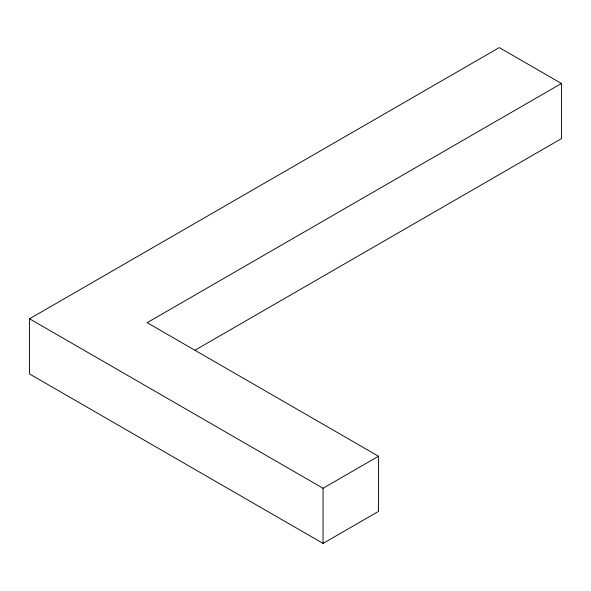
<?xml version="1.0" encoding="UTF-8"?>
<svg xmlns="http://www.w3.org/2000/svg" width="591" height="591" viewBox="0 0 591 591"><rect width="100%" height="100%" fill="white"/><g stroke="black" fill="none" stroke-linecap="round" stroke-linejoin="round"><path stroke-width="0.89" d="M561.45 83.479L147.144 322.679L378.491 456.237L378.491 511.407L323.055 543.41L29.55 373.955L29.55 318.793L499.292 47.59L561.45 83.479L561.45 138.641L195.045 350.19M29.55 318.793L323.055 488.247L378.491 456.237M323.055 488.247L323.055 543.41"/></g></svg>
